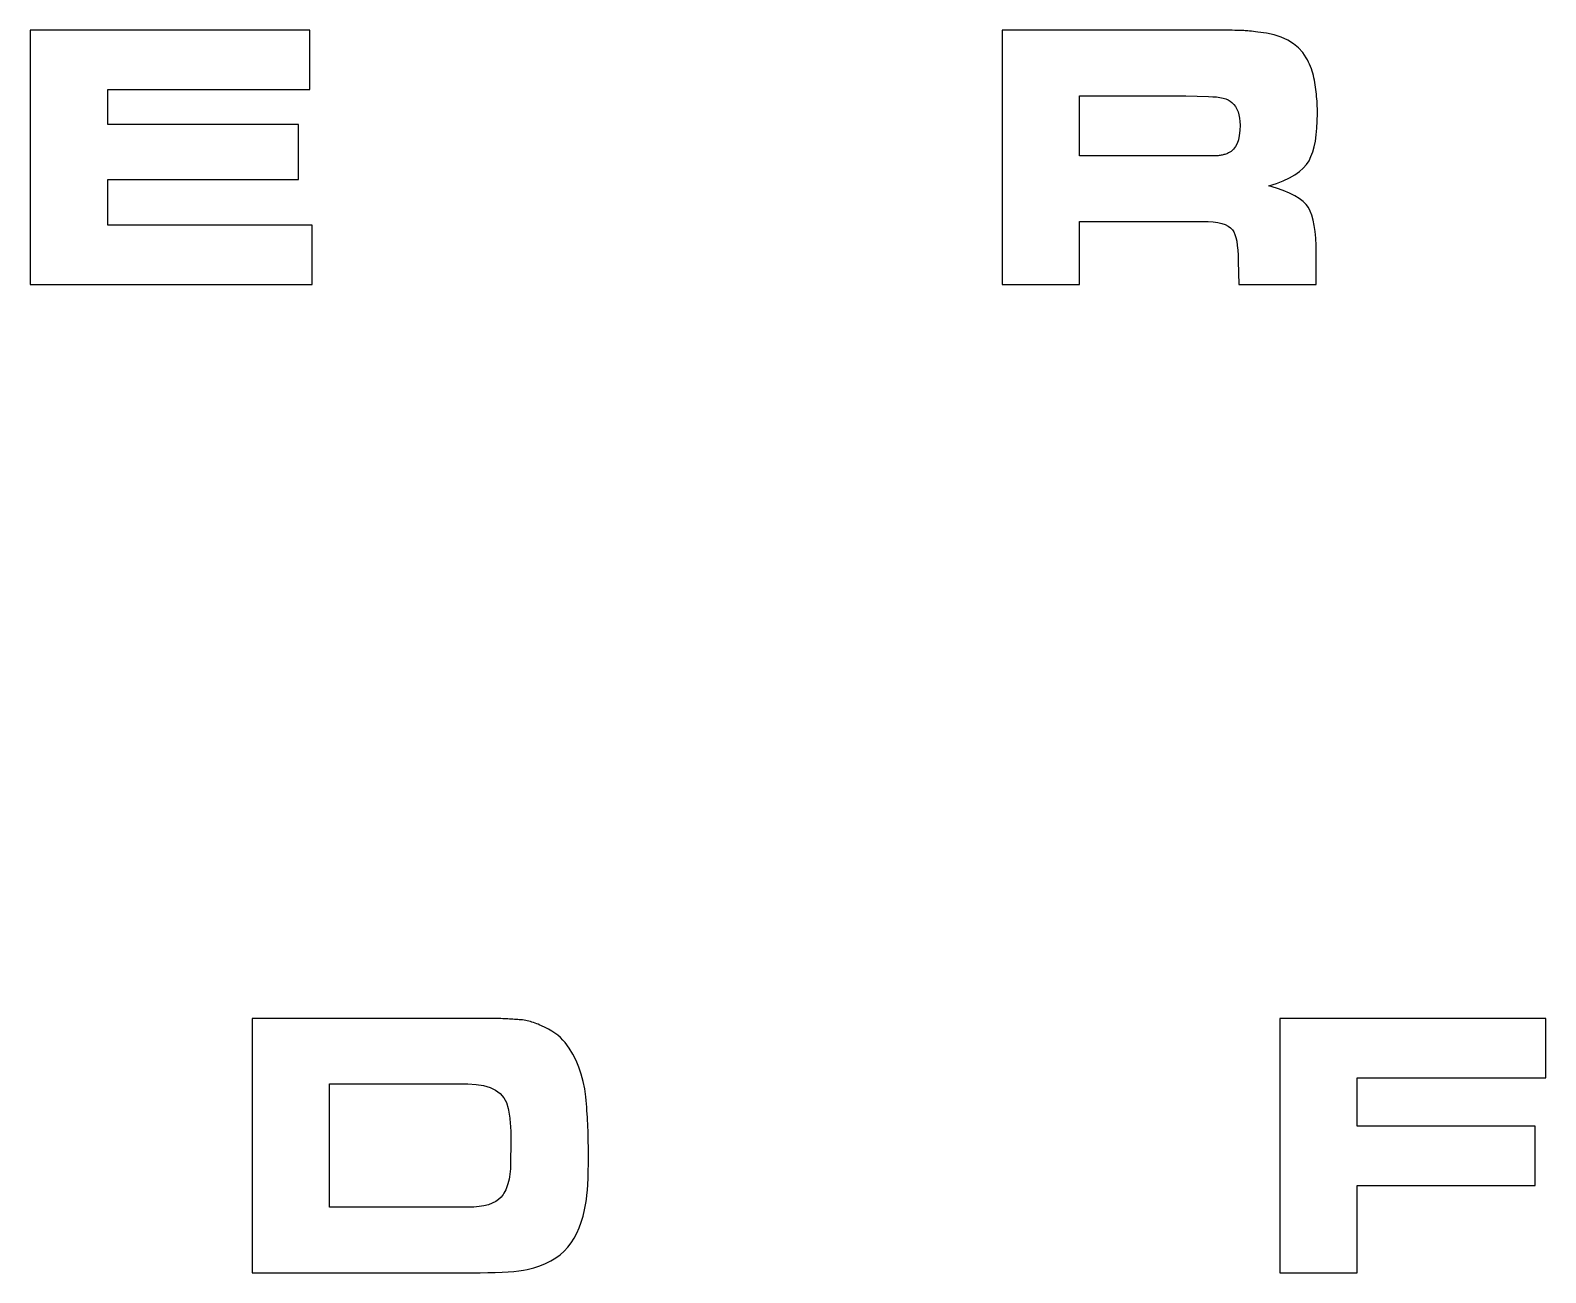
# Model space of a CAD drawing. Header units: metres. Extents: x -11 to 249, y -82 to 6.
# Drawn here: x 44.84 to 73.99, y -39.89 to -16 of the extents above; entities that cross this region are included whole.
import ezdxf

# ---------------------------------------------------------------- set-up
doc = ezdxf.new("R2010")
doc.units = ezdxf.units.M

msp = doc.modelspace()

# ---------------------------------------------------------------- linework, layer by layer
for p, q in [((50.2188, -15.9986), (44.8436, -15.9986)), ((44.8436, -15.9986), (44.8436, -20.8869)), ((50.2188, -17.139), (50.2188, -15.9986)), ((67.8466, -15.9986), (63.5335, -15.9986)), ((63.5335, -15.9986), (63.5335, -20.8869)), ((67.9053, -15.9987), (67.8466, -15.9986)), ((67.9592, -15.9989), (67.9053, -15.9987)), ((68.0083, -15.9994), (67.9592, -15.9989)), ((68.0526, -16.0001), (68.0083, -15.9994)), ((68.0922, -16.0009), (68.0526, -16.0001)), ((68.127, -16.002), (68.0922, -16.0009)), ((68.157, -16.0033), (68.127, -16.002)), ((68.1823, -16.0047), (68.157, -16.0033)), ((68.2066, -16.0064), (68.1823, -16.0047)), ((68.2336, -16.0086), (68.2066, -16.0064)), ((68.2633, -16.0113), (68.2336, -16.0086)), ((68.2957, -16.0144), (68.2633, -16.0113)), ((68.3309, -16.0179), (68.2957, -16.0144)), ((68.3689, -16.0219), (68.3309, -16.0179)), ((68.4095, -16.0263), (68.3689, -16.0219)), ((68.4529, -16.0311), (68.4095, -16.0263)), ((68.617, -16.054), (68.4529, -16.0311)), ((68.7675, -16.0881), (68.617, -16.054)), ((68.9044, -16.1334), (68.7675, -16.0881)), ((69.0277, -16.1899), (68.9044, -16.1334)), ((69.1373, -16.2576), (69.0277, -16.1899)), ((69.2334, -16.3365), (69.1373, -16.2576)), ((69.3159, -16.4265), (69.2334, -16.3365)), ((69.3847, -16.5278), (69.3159, -16.4265)), ((69.4073, -16.5688), (69.3847, -16.5278)), ((69.4284, -16.6103), (69.4073, -16.5688)), ((69.448, -16.6523), (69.4284, -16.6103)), ((69.4661, -16.6947), (69.448, -16.6523)), ((69.4826, -16.7377), (69.4661, -16.6947)), ((69.4976, -16.7813), (69.4826, -16.7377)), ((69.5111, -16.8253), (69.4976, -16.7813)), ((69.523, -16.8698), (69.5111, -16.8253)), ((69.5319, -16.9137), (69.523, -16.8698)), ((46.3329, -17.8072), (46.3329, -17.139)), ((46.3329, -17.139), (50.2188, -17.139)), ((69.5403, -16.9577), (69.5319, -16.9137)), ((69.5482, -17.002), (69.5403, -16.9577)), ((69.5556, -17.0464), (69.5482, -17.002)), ((69.5625, -17.091), (69.5556, -17.0464)), ((69.5688, -17.1358), (69.5625, -17.091)), ((69.5747, -17.1808), (69.5688, -17.1358)), ((69.58, -17.226), (69.5747, -17.1808)), ((65.0227, -18.4139), (65.0227, -17.2581)), ((65.0227, -17.2581), (67.0694, -17.2581)), ((67.0694, -17.2581), (67.5048, -17.2734)), ((67.5048, -17.2734), (67.5848, -17.2752)), ((67.5848, -17.2752), (67.6582, -17.2804)), ((67.6582, -17.2804), (67.7247, -17.289)), ((67.7247, -17.289), (67.7845, -17.3011)), ((67.7845, -17.3011), (67.8376, -17.3167)), ((67.8376, -17.3167), (67.884, -17.3357)), ((67.884, -17.3357), (67.9236, -17.3582)), ((67.9236, -17.3582), (67.9565, -17.3842)), ((67.9565, -17.3842), (67.9927, -17.4225)), ((67.9927, -17.4225), (68.0241, -17.4655)), ((68.0241, -17.4655), (68.0507, -17.5132)), ((69.5848, -17.2715), (69.58, -17.226)), ((69.5889, -17.3172), (69.5848, -17.2715)), ((69.5924, -17.3633), (69.5889, -17.3172)), ((69.5953, -17.4097), (69.5924, -17.3633)), ((69.5975, -17.4565), (69.5953, -17.4097)), ((69.5991, -17.5035), (69.5975, -17.4565)), ((68.0507, -17.5132), (68.0724, -17.5657)), ((68.0724, -17.5657), (68.0894, -17.623)), ((68.0894, -17.623), (68.1014, -17.685)), ((68.1014, -17.685), (68.1087, -17.7517)), ((68.1087, -17.7517), (68.1111, -17.8232)), ((69.5902, -17.8827), (69.5978, -17.7454)), ((69.5978, -17.7454), (69.6004, -17.5985)), ((69.6, -17.5508), (69.5991, -17.5035)), ((69.6004, -17.5985), (69.6, -17.5508)), ((50.0031, -17.8072), (46.3329, -17.8072)), ((50.0031, -18.867), (50.0031, -17.8072)), ((68.0971, -18.0196), (68.0796, -18.102)), ((68.1076, -17.9266), (68.0971, -18.0196)), ((68.1111, -17.8232), (68.1076, -17.9266)), ((69.5597, -18.1288), (69.5775, -18.0105)), ((69.5775, -18.0105), (69.5902, -17.8827)), ((67.8873, -18.3565), (67.8709, -18.3644)), ((67.9398, -18.3266), (67.8873, -18.3565)), ((67.9852, -18.2862), (67.9398, -18.3266)), ((68.0237, -18.2354), (67.9852, -18.2862)), ((68.0551, -18.1739), (68.0237, -18.2354)), ((68.0796, -18.102), (68.0551, -18.1739)), ((69.4757, -18.4263), (69.5088, -18.3367)), ((69.5088, -18.3367), (69.5368, -18.2375)), ((69.5368, -18.2375), (69.5597, -18.1288)), ((67.5781, -18.4139), (65.0227, -18.4139)), ((67.6012, -18.4137), (67.5781, -18.4139)), ((67.6237, -18.4131), (67.6012, -18.4137)), ((67.6457, -18.4122), (67.6237, -18.4131)), ((67.6671, -18.4108), (67.6457, -18.4122)), ((67.6879, -18.4091), (67.6671, -18.4108)), ((67.7081, -18.407), (67.6879, -18.4091)), ((67.7278, -18.4045), (67.7081, -18.407)), ((67.7469, -18.4016), (67.7278, -18.4045)), ((67.7656, -18.3982), (67.7469, -18.4016)), ((67.7839, -18.3942), (67.7656, -18.3982)), ((67.8019, -18.3895), (67.7839, -18.3942)), ((67.8197, -18.3842), (67.8019, -18.3895)), ((67.837, -18.3782), (67.8197, -18.3842)), ((67.8541, -18.3716), (67.837, -18.3782)), ((67.8709, -18.3644), (67.8541, -18.3716)), ((69.2526, -18.7158), (69.3282, -18.6497)), ((69.3282, -18.6497), (69.3899, -18.5799)), ((69.3899, -18.5799), (69.4376, -18.5064)), ((69.4376, -18.5064), (69.4757, -18.4263)), ((46.3329, -19.7464), (46.3329, -18.867)), ((46.3329, -18.867), (50.0031, -18.867)), ((68.6645, -18.9909), (68.8101, -18.9432)), ((68.8101, -18.9432), (68.9417, -18.8919)), ((68.9417, -18.8919), (69.0593, -18.8369)), ((69.0593, -18.8369), (69.163, -18.7782)), ((69.163, -18.7782), (69.2526, -18.7158)), ((68.8109, -19.0348), (68.6645, -18.9909)), ((68.9426, -19.081), (68.8109, -19.0348)), ((69.0598, -19.1296), (68.9426, -19.081)), ((69.1625, -19.1806), (69.0598, -19.1296)), ((69.2505, -19.2339), (69.1625, -19.1806)), ((69.3241, -19.2896), (69.2505, -19.2339)), ((69.383, -19.3476), (69.3241, -19.2896)), ((69.4274, -19.4079), (69.383, -19.3476)), ((69.4623, -19.4755), (69.4274, -19.4079)), ((69.4924, -19.5553), (69.4623, -19.4755)), ((50.2635, -19.7464), (46.3329, -19.7464)), ((50.2635, -20.8869), (50.2635, -19.7464)), ((65.0227, -20.8869), (65.0227, -19.6734)), ((65.0227, -19.6734), (67.3868, -19.6734)), ((67.3868, -19.6734), (67.4956, -19.6759)), ((67.4956, -19.6759), (67.5938, -19.6833)), ((67.5938, -19.6833), (67.6817, -19.6958)), ((67.6817, -19.6958), (67.7591, -19.7131)), ((67.7591, -19.7131), (67.8262, -19.7355)), ((67.8262, -19.7355), (67.8827, -19.7628)), ((67.8827, -19.7628), (67.9289, -19.795)), ((67.9289, -19.795), (67.9646, -19.8322)), ((69.518, -19.6472), (69.4924, -19.5553)), ((69.5389, -19.7512), (69.518, -19.6472)), ((69.5551, -19.8674), (69.5389, -19.7512)), ((67.9646, -19.8322), (67.9904, -19.8728)), ((67.9904, -19.8728), (68.0127, -19.9234)), ((68.0127, -19.9234), (68.0316, -19.9838)), ((68.0316, -19.9838), (68.047, -20.0542)), ((68.047, -20.0542), (68.0591, -20.1344)), ((69.5667, -19.9957), (69.5551, -19.8674)), ((69.5737, -20.1362), (69.5667, -19.9957)), ((68.0591, -20.1344), (68.0676, -20.2247)), ((68.0676, -20.2247), (68.0728, -20.3248)), ((68.0728, -20.3248), (68.0745, -20.4349)), ((69.576, -20.2888), (69.5737, -20.1362)), ((69.576, -20.8869), (69.576, -20.2888)), ((68.0745, -20.4349), (68.0867, -20.8869)), ((44.8436, -20.8869), (50.2635, -20.8869)), ((63.5335, -20.8869), (65.0227, -20.8869)), ((68.0867, -20.8869), (69.576, -20.8869)), ((53.6531, -34.9986), (49.1081, -34.9986)), ((49.1081, -34.9986), (49.1081, -39.8869)), ((53.6886, -34.9986), (53.6531, -34.9986)), ((53.7238, -34.9988), (53.6886, -34.9986)), ((53.7588, -34.9992), (53.7238, -34.9988)), ((53.7935, -34.9997), (53.7588, -34.9992)), ((53.8279, -35.0003), (53.7935, -34.9997)), ((53.8622, -35.001), (53.8279, -35.0003)), ((53.8961, -35.0019), (53.8622, -35.001)), ((53.9298, -35.0029), (53.8961, -35.0019)), ((53.9632, -35.0042), (53.9298, -35.0029)), ((53.9962, -35.0056), (53.9632, -35.0042)), ((54.0288, -35.0074), (53.9962, -35.0056)), ((54.061, -35.0094), (54.0288, -35.0074)), ((54.0929, -35.0118), (54.061, -35.0094)), ((54.1244, -35.0143), (54.0929, -35.0118)), ((54.1555, -35.0172), (54.1244, -35.0143)), ((54.1862, -35.0203), (54.1555, -35.0172)), ((54.2176, -35.0208), (54.1862, -35.0203)), ((54.2489, -35.0222), (54.2176, -35.0208)), ((54.2799, -35.0246), (54.2489, -35.0222)), ((54.3108, -35.028), (54.2799, -35.0246)), ((54.3414, -35.0323), (54.3108, -35.028)), ((54.3719, -35.0375), (54.3414, -35.0323)), ((54.4022, -35.0437), (54.3719, -35.0375)), ((54.4323, -35.0509), (54.4022, -35.0437)), ((54.4623, -35.0589), (54.4323, -35.0509)), ((54.4924, -35.0678), (54.4623, -35.0589)), ((54.5226, -35.0775), (54.4924, -35.0678)), ((54.5529, -35.088), (54.5226, -35.0775)), ((54.5832, -35.0993), (54.5529, -35.088)), ((54.6135, -35.1115), (54.5832, -35.0993)), ((54.644, -35.1245), (54.6135, -35.1115)), ((54.6745, -35.1384), (54.644, -35.1245)), ((54.7457, -35.1702), (54.6745, -35.1384)), ((54.8128, -35.2045), (54.7457, -35.1702)), ((54.8759, -35.2413), (54.8128, -35.2045)), ((54.9349, -35.2808), (54.8759, -35.2413)), ((73.99, -34.9986), (68.8753, -34.9986)), ((68.8753, -34.9986), (68.8753, -39.8869)), ((73.99, -36.139), (73.99, -34.9986)), ((54.9898, -35.3227), (54.9349, -35.2808)), ((55.0406, -35.3672), (54.9898, -35.3227)), ((55.0874, -35.4143), (55.0406, -35.3672)), ((55.1302, -35.4639), (55.0874, -35.4143)), ((55.2085, -35.5727), (55.1302, -35.4639)), ((55.2787, -35.6877), (55.2085, -35.5727)), ((55.3407, -35.8087), (55.2787, -35.6877)), ((55.3946, -35.9359), (55.3407, -35.8087)), ((55.4404, -36.0691), (55.3946, -35.9359)), ((55.478, -36.2085), (55.4404, -36.0691)), ((70.3645, -37.0722), (70.3645, -36.139)), ((70.3645, -36.139), (73.99, -36.139)), ((50.5974, -38.6273), (50.5974, -36.2581)), ((50.5974, -36.2581), (53.2585, -36.2581)), ((53.2585, -36.2581), (53.4201, -36.2654)), ((53.4201, -36.2654), (53.5631, -36.2874)), ((53.5631, -36.2874), (53.6876, -36.324)), ((53.6876, -36.324), (53.7935, -36.3753)), ((53.7935, -36.3753), (53.8809, -36.4413)), ((55.5076, -36.354), (55.478, -36.2085)), ((55.5289, -36.5055), (55.5076, -36.354)), ((53.8809, -36.4413), (53.9497, -36.5219)), ((53.9497, -36.5219), (53.9999, -36.6171)), ((53.9999, -36.6171), (54.0316, -36.727)), ((55.5348, -36.5733), (55.5289, -36.5055)), ((55.5404, -36.6402), (55.5348, -36.5733)), ((55.5455, -36.7063), (55.5404, -36.6402)), ((55.5503, -36.7715), (55.5455, -36.7063)), ((54.0316, -36.727), (54.0394, -36.7638)), ((54.0394, -36.7638), (54.0465, -36.8008)), ((54.0465, -36.8008), (54.0531, -36.838)), ((54.0531, -36.838), (54.059, -36.8754)), ((54.059, -36.8754), (54.0643, -36.913)), ((54.0643, -36.913), (54.0689, -36.9507)), ((54.0689, -36.9507), (54.0729, -36.9887)), ((54.0729, -36.9887), (54.0762, -37.0268)), ((55.5547, -36.836), (55.5503, -36.7715)), ((55.5587, -36.8996), (55.5547, -36.836)), ((55.5623, -36.9624), (55.5587, -36.8996)), ((55.5655, -37.0243), (55.5623, -36.9624)), ((54.0762, -37.0268), (54.0791, -37.0657)), ((54.0791, -37.0657), (54.0816, -37.1059)), ((54.0816, -37.1059), (54.0837, -37.1475)), ((54.0837, -37.1475), (54.0854, -37.1904)), ((54.0854, -37.1904), (54.0868, -37.2347)), ((54.0868, -37.2347), (54.0877, -37.2803)), ((54.0877, -37.2803), (54.0883, -37.3272)), ((55.5684, -37.0878), (55.5655, -37.0243)), ((55.5709, -37.1549), (55.5684, -37.0878)), ((55.573, -37.2258), (55.5709, -37.1549)), ((55.5747, -37.3005), (55.573, -37.2258)), ((55.576, -37.3789), (55.5747, -37.3005)), ((73.7906, -37.0722), (70.3645, -37.0722)), ((73.7906, -38.2126), (73.7906, -37.0722)), ((54.0885, -37.3755), (54.0804, -37.7791)), ((54.0883, -37.3272), (54.0885, -37.3755)), ((55.577, -37.4611), (55.576, -37.3789)), ((55.5776, -37.547), (55.577, -37.4611)), ((55.5778, -37.6367), (55.5776, -37.547)), ((54.0796, -37.8362), (54.0772, -37.8913)), ((54.0804, -37.7791), (54.0796, -37.8362)), ((55.5747, -37.9365), (55.577, -37.7925)), ((55.577, -37.7925), (55.5778, -37.6367)), ((54.0295, -38.1788), (54.0163, -38.2194)), ((54.0414, -38.136), (54.0295, -38.1788)), ((54.0518, -38.0911), (54.0414, -38.136)), ((54.0605, -38.0442), (54.0518, -38.0911)), ((54.0677, -37.9953), (54.0605, -38.0442)), ((54.0732, -37.9443), (54.0677, -37.9953)), ((54.0772, -37.8913), (54.0732, -37.9443)), ((55.5656, -38.1891), (55.5709, -38.0687)), ((55.5709, -38.0687), (55.5747, -37.9365)), ((53.8973, -38.4357), (53.8508, -38.4806)), ((53.9171, -38.4121), (53.8973, -38.4357)), ((53.9361, -38.386), (53.9171, -38.4121)), ((53.954, -38.3575), (53.9361, -38.386)), ((53.971, -38.3266), (53.954, -38.3575)), ((53.9871, -38.2933), (53.971, -38.3266)), ((54.0022, -38.2575), (53.9871, -38.2933)), ((54.0163, -38.2194), (54.0022, -38.2575)), ((55.5404, -38.4792), (55.5503, -38.3943)), ((55.5503, -38.3943), (55.5587, -38.2976)), ((55.5587, -38.2976), (55.5656, -38.1891)), ((70.3645, -39.8869), (70.3645, -38.2126)), ((70.3645, -38.2126), (73.7906, -38.2126)), ((53.2585, -38.6273), (50.5974, -38.6273)), ((53.3717, -38.6244), (53.2585, -38.6273)), ((53.4754, -38.6154), (53.3717, -38.6244)), ((53.5695, -38.6004), (53.4754, -38.6154)), ((53.6542, -38.5794), (53.5695, -38.6004)), ((53.7292, -38.5525), (53.6542, -38.5794)), ((53.7948, -38.5195), (53.7292, -38.5525)), ((53.8508, -38.4806), (53.7948, -38.5195)), ((55.4753, -38.8017), (55.5048, -38.6802)), ((55.5048, -38.6802), (55.5289, -38.5522)), ((55.5289, -38.5522), (55.5404, -38.4792)), ((55.3538, -39.1273), (55.3997, -39.0252)), ((55.3997, -39.0252), (55.4402, -38.9167)), ((55.4402, -38.9167), (55.4753, -38.8017)), ((55.1831, -39.3945), (55.2454, -39.3119)), ((55.2454, -39.3119), (55.3023, -39.2228)), ((55.3023, -39.2228), (55.3538, -39.1273)), ((54.8576, -39.661), (54.9511, -39.6039)), ((54.9511, -39.6039), (55.0366, -39.5405)), ((55.0366, -39.5405), (55.1139, -39.4707)), ((55.1139, -39.4707), (55.1831, -39.3945)), ((49.1081, -39.8869), (53.4944, -39.8869)), ((53.4944, -39.8869), (53.6466, -39.8859)), ((53.6466, -39.8859), (53.7877, -39.8831)), ((53.7877, -39.8831), (53.9177, -39.8783)), ((53.9177, -39.8783), (54.0366, -39.8716)), ((54.0366, -39.8716), (54.1445, -39.863)), ((54.1445, -39.863), (54.2414, -39.8525)), ((54.2414, -39.8525), (54.3271, -39.8401)), ((54.3271, -39.8401), (54.4018, -39.8259)), ((54.4018, -39.8259), (54.528, -39.7942)), ((54.528, -39.7942), (54.646, -39.7562)), ((54.646, -39.7562), (54.7558, -39.7118)), ((54.7558, -39.7118), (54.8576, -39.661)), ((68.8753, -39.8869), (70.3645, -39.8869))]:
    msp.add_line(p, q)

doc.saveas('drawing.dxf')
